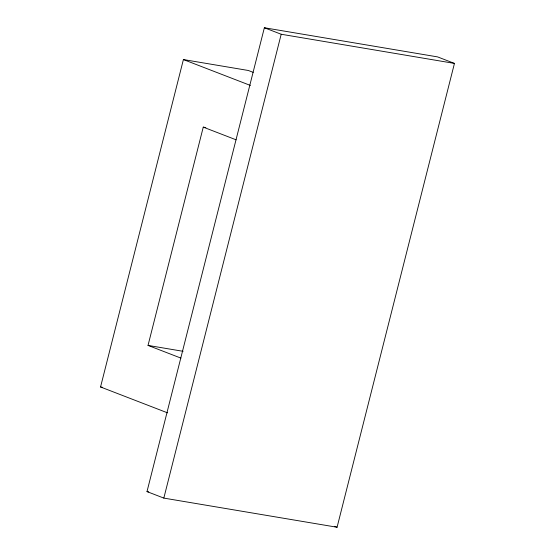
<?xml version="1.0" encoding="UTF-8"?>
<svg xmlns="http://www.w3.org/2000/svg" width="555" height="555" viewBox="0 0 555 555"><rect width="100%" height="100%" fill="white"/><g stroke="black" fill="none" stroke-linecap="round" stroke-linejoin="round"><path stroke-width="0.83" d="M167.548 412.851L100.552 386.974L183.407 59.558L248.369 70.492L253.212 72.358M180.902 358.107L148.032 345.411L203.262 127.13L205.829 127.567M146.999 491.591L264.367 27.75L437.611 56.901L454.448 63.409L337.072 527.25L163.829 498.099L146.999 491.591L148.705 491.883M163.829 498.099L281.198 34.25L264.367 27.75M281.198 34.25L454.448 63.409M148.032 345.411L183.081 351.308M100.552 386.974L102.266 387.265M183.407 59.558L250.395 85.435M203.262 127.13L236.132 139.825M334.672 526.32L337.072 527.25"/></g></svg>
